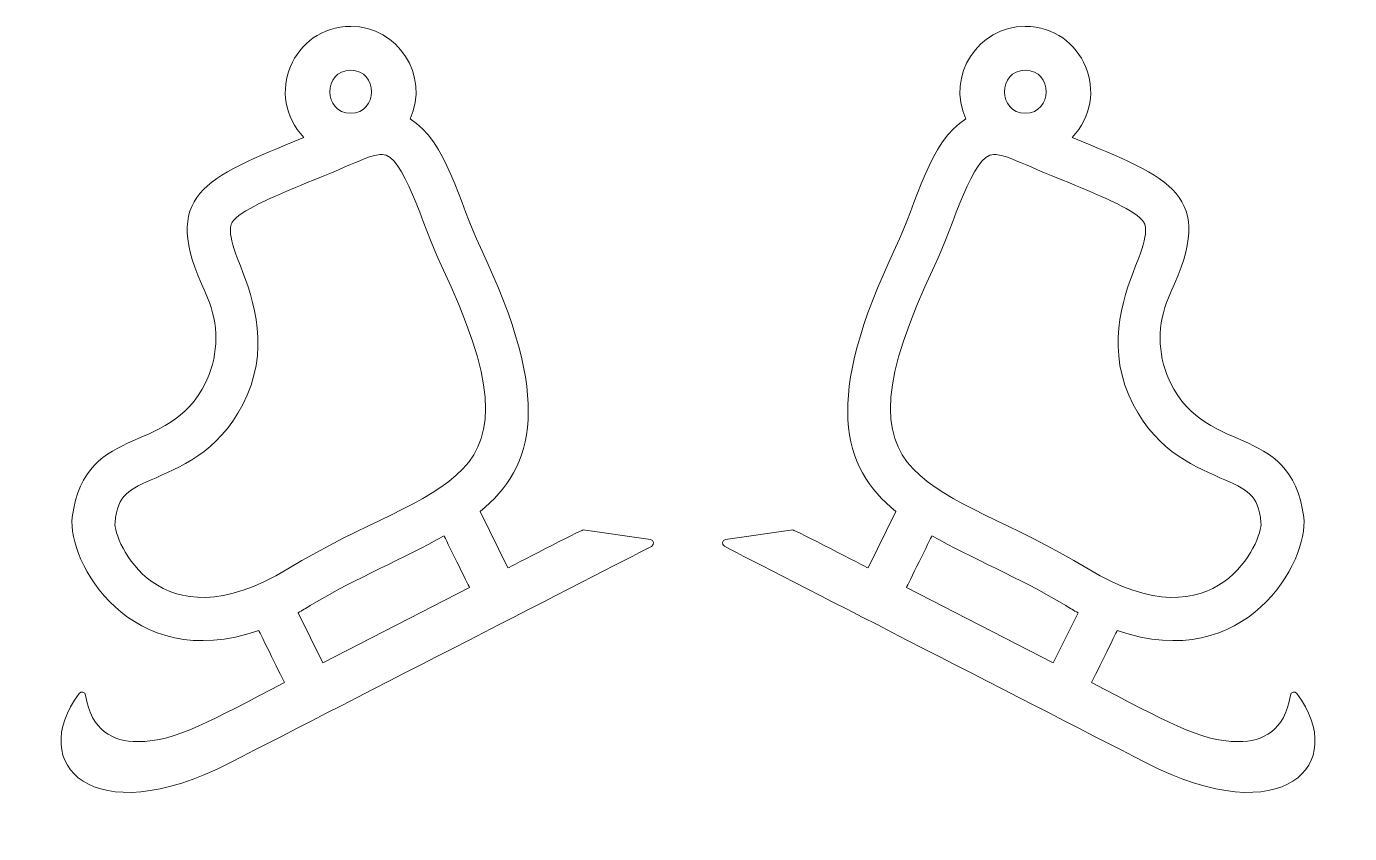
# Model space of a CAD drawing. Header units: inches. Extents: x 0.33 to 3.76, y -0.1 to 1.99.
import ezdxf

# ---------------------------------------------------------------- set-up
doc = ezdxf.new("R2010")
doc.units = ezdxf.units.IN
doc.header["$MEASUREMENT"] = 0
doc.layers.add('_U+0421_U+043B_U+043E_U+0439 1', color=7, linetype='Continuous')

msp = doc.modelspace()

# ---------------------------------------------------------------- linework, layer by layer
at = {"layer": '_U+0421_U+043B_U+043E_U+0439 1', "color": 12, "lineweight": 9, "true_color": 0xe30613}
for points, knots in [([(0.8576, 0.082), (1.1852, 0.2502), (1.814, 0.5733), (1.9505, 0.6433), (1.9587, 0.6476), (1.9566, 0.6599), (1.9475, 0.6612), (1.9475, 0.6612), (1.7736, 0.6857), (1.7736, 0.6857), (1.7687, 0.6864), (1.5827, 0.5896), (1.5783, 0.5874), (1.5783, 0.5874), (1.5061, 0.7335), (1.5061, 0.7335), (1.6484, 0.8496), (1.695, 1.0231), (1.5069, 1.4183), (1.4523, 1.5328), (1.4188, 1.6961), (1.3246, 1.7516), (1.3761, 1.864), (1.2936, 1.9914), (1.1707, 1.9914), (1.0209, 1.9914), (0.9452, 1.8104), (1.0497, 1.7036), (0.7914, 1.5976), (0.6741, 1.5561), (0.7944, 1.3007), (0.8258, 1.2341), (0.8308, 1.1575), (0.8039, 1.089), (0.7167, 0.8675), (0.4825, 0.9745), (0.4493, 0.719), (0.4345, 0.6058), (0.599, 0.3093), (0.9324, 0.4252), (0.9351, 0.4198), (0.9967, 0.2953), (0.9994, 0.2901), (0.8091, 0.1923), (0.7199, 0.1369), (0.6187, 0.1369), (0.5549, 0.1369), (0.4983, 0.1651), (0.4839, 0.2573), (0.4826, 0.2657), (0.4719, 0.2685), (0.4669, 0.2617), (0.3305, 0.0784), (0.5006, -0.1014), (0.8576, 0.082)], [0, 0, 0, 0, 1, 1, 1, 2, 2, 2, 3, 3, 3, 4, 4, 4, 5, 5, 5, 6, 6, 6, 7, 7, 7, 8, 8, 8, 9, 9, 9, 10, 10, 10, 11, 11, 11, 12, 12, 12, 13, 13, 13, 14, 14, 14, 15, 15, 15, 16, 16, 16, 17, 17, 17, 18, 18, 18, 18]), ([(3.6228, 0.2617), (3.6178, 0.2685), (3.6071, 0.2657), (3.6058, 0.2573), (3.5914, 0.1651), (3.5347, 0.1369), (3.471, 0.1369), (3.3698, 0.1369), (3.2807, 0.1923), (3.0903, 0.2901), (3.093, 0.2953), (3.1547, 0.4198), (3.1573, 0.4252), (3.4907, 0.3093), (3.6552, 0.6058), (3.6404, 0.719), (3.6072, 0.9745), (3.373, 0.8675), (3.2858, 1.089), (3.2589, 1.1575), (3.2639, 1.2341), (3.2953, 1.3007), (3.4156, 1.5561), (3.2983, 1.5976), (3.04, 1.7036), (3.1445, 1.8104), (3.0688, 1.9914), (2.919, 1.9914), (2.7961, 1.9914), (2.7136, 1.864), (2.7651, 1.7516), (2.6709, 1.6961), (2.6374, 1.5329), (2.5828, 1.4183), (2.3947, 1.0231), (2.4413, 0.8496), (2.5836, 0.7335), (2.5836, 0.7335), (2.5114, 0.5874), (2.5114, 0.5874), (2.5071, 0.5896), (2.321, 0.6864), (2.3161, 0.6858), (2.3161, 0.6858), (2.1423, 0.6612), (2.1423, 0.6612), (2.1331, 0.6599), (2.131, 0.6476), (2.1392, 0.6434), (2.2757, 0.5733), (2.9046, 0.2502), (3.2321, 0.082), (3.5891, -0.1014), (3.7592, 0.0784), (3.6228, 0.2617)], [0, 0, 0, 0, 1, 1, 1, 2, 2, 2, 3, 3, 3, 4, 4, 4, 5, 5, 5, 6, 6, 6, 7, 7, 7, 8, 8, 8, 9, 9, 9, 10, 10, 10, 11, 11, 11, 12, 12, 12, 13, 13, 13, 14, 14, 14, 15, 15, 15, 16, 16, 16, 17, 17, 17, 18, 18, 18, 18]), ([(1.1707, 1.7662), (1.0988, 1.7662), (1.0987, 1.8778), (1.1707, 1.8778), (1.2425, 1.8778), (1.2427, 1.7662), (1.1707, 1.7662)], [0, 0, 0, 0, 1, 1, 1, 2, 2, 2, 2]), ([(2.919, 1.8778), (2.991, 1.8778), (2.9908, 1.7662), (2.919, 1.7662), (2.847, 1.7662), (2.8472, 1.8778), (2.919, 1.8778)], [0, 0, 0, 0, 1, 1, 1, 2, 2, 2, 2]), ([(1.0078, 0.5849), (0.6716, 0.38), (0.5554, 0.6603), (0.56, 0.705), (0.5676, 0.7789), (0.594, 0.7894), (0.6665, 0.8213), (0.7414, 0.8542), (0.8439, 0.8993), (0.9025, 1.0353), (0.9626, 1.1748), (0.912, 1.3026), (0.8785, 1.3871), (0.847, 1.4666), (0.8615, 1.4821), (0.8677, 1.4888), (0.8973, 1.5205), (0.9801, 1.5544), (1.076, 1.5937), (1.209, 1.6482), (1.2253, 1.6594), (1.2521, 1.6594), (1.3091, 1.6594), (1.3544, 1.4788), (1.406, 1.3703), (1.6898, 0.7741), (1.4027, 0.8255), (1.0078, 0.5849)], [0, 0, 0, 0, 1, 1, 1, 2, 2, 2, 3, 3, 3, 4, 4, 4, 5, 5, 5, 6, 6, 6, 7, 7, 7, 8, 8, 8, 9, 9, 9, 9]), ([(2.6836, 1.3703), (2.7353, 1.4788), (2.7806, 1.6594), (2.8376, 1.6594), (2.8643, 1.6594), (2.8807, 1.6482), (3.0137, 1.5937), (3.1096, 1.5544), (3.1924, 1.5205), (3.222, 1.4888), (3.2282, 1.4822), (3.2427, 1.4666), (3.2112, 1.3871), (3.1777, 1.3026), (3.1271, 1.1748), (3.1872, 1.0354), (3.2458, 0.8993), (3.3483, 0.8542), (3.4232, 0.8213), (3.4957, 0.7894), (3.5221, 0.7789), (3.5297, 0.705), (3.5342, 0.6603), (3.4181, 0.38), (3.0818, 0.5849), (2.687, 0.8255), (2.3998, 0.7741), (2.6836, 1.3703)], [0, 0, 0, 0, 1, 1, 1, 2, 2, 2, 3, 3, 3, 4, 4, 4, 5, 5, 5, 6, 6, 6, 7, 7, 7, 8, 8, 8, 9, 9, 9, 9]), ([(1.0342, 0.4712), (1.0447, 0.477), (1.0552, 0.483), (1.0659, 0.4895), (1.1864, 0.5629), (1.3111, 0.6125), (1.4126, 0.6707), (1.4154, 0.6649), (1.476, 0.5421), (1.479, 0.5364), (1.479, 0.5364), (1.0987, 0.341), (1.0987, 0.341), (1.0987, 0.341), (1.0342, 0.4712), (1.0342, 0.4712)], [0, 0, 0, 0, 1, 1, 1, 2, 2, 2, 3, 3, 3, 4, 4, 4, 5, 5, 5, 5]), ([(2.991, 0.3411), (2.991, 0.3411), (2.6107, 0.5364), (2.6107, 0.5364), (2.6136, 0.5421), (2.6742, 0.6649), (2.6771, 0.6707), (2.7786, 0.6125), (2.9033, 0.563), (3.0237, 0.4896), (3.0345, 0.483), (3.045, 0.477), (3.0555, 0.4712), (3.0555, 0.4712), (2.991, 0.3411), (2.991, 0.3411)], [0, 0, 0, 0, 1, 1, 1, 2, 2, 2, 3, 3, 3, 4, 4, 4, 5, 5, 5, 5])]:
    msp.add_open_spline(points, degree=3, knots=knots, dxfattribs=at)

doc.saveas('drawing.dxf')
